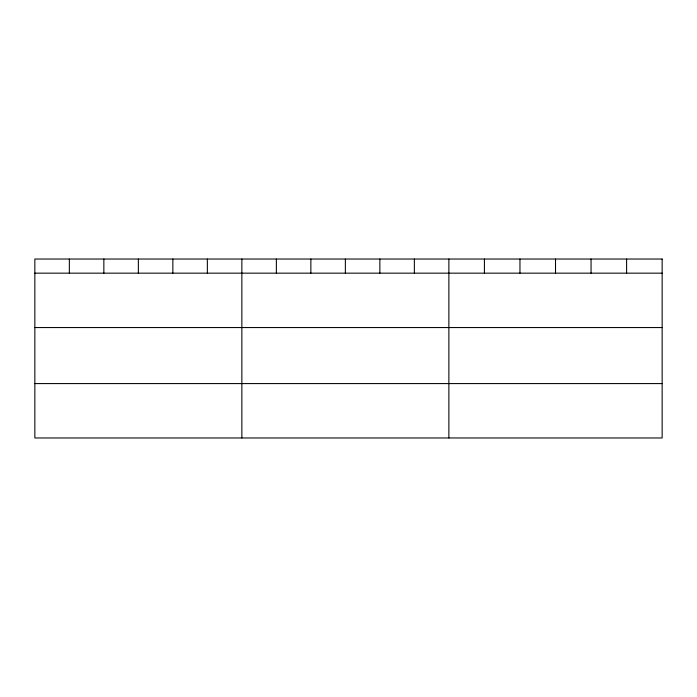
<?xml version="1.0" encoding="UTF-8"?>
<svg xmlns="http://www.w3.org/2000/svg" width="697" height="697" viewBox="0 0 697 697"><rect width="100%" height="100%" fill="white"/><g stroke="black" fill="none" stroke-linecap="round" stroke-linejoin="round"><path stroke-width="1.05" d="M34.85 273.163L662.15 273.163M34.85 327.555L662.15 327.555M34.85 383.585L662.15 383.585M626.603 259.031L626.603 273.163M591.056 259.031L591.056 273.163M555.509 259.031L555.509 273.163M519.962 259.031L519.962 273.163M484.415 259.031L484.415 273.163M448.868 259.031L448.868 437.969M414.367 259.031L414.367 273.163M379.865 259.031L379.865 273.163M345.363 259.031L345.363 273.163M310.862 259.031L310.862 273.163M276.361 259.031L276.361 273.163M241.859 259.031L241.859 437.969M207.357 259.031L207.357 273.163M172.856 259.031L172.856 273.163M138.355 259.031L138.355 273.163M103.853 259.031L103.853 273.163M69.351 259.031L69.351 273.163M662.15 259.031L34.85 259.031L34.85 437.969L662.15 437.969L662.15 259.031"/></g></svg>
